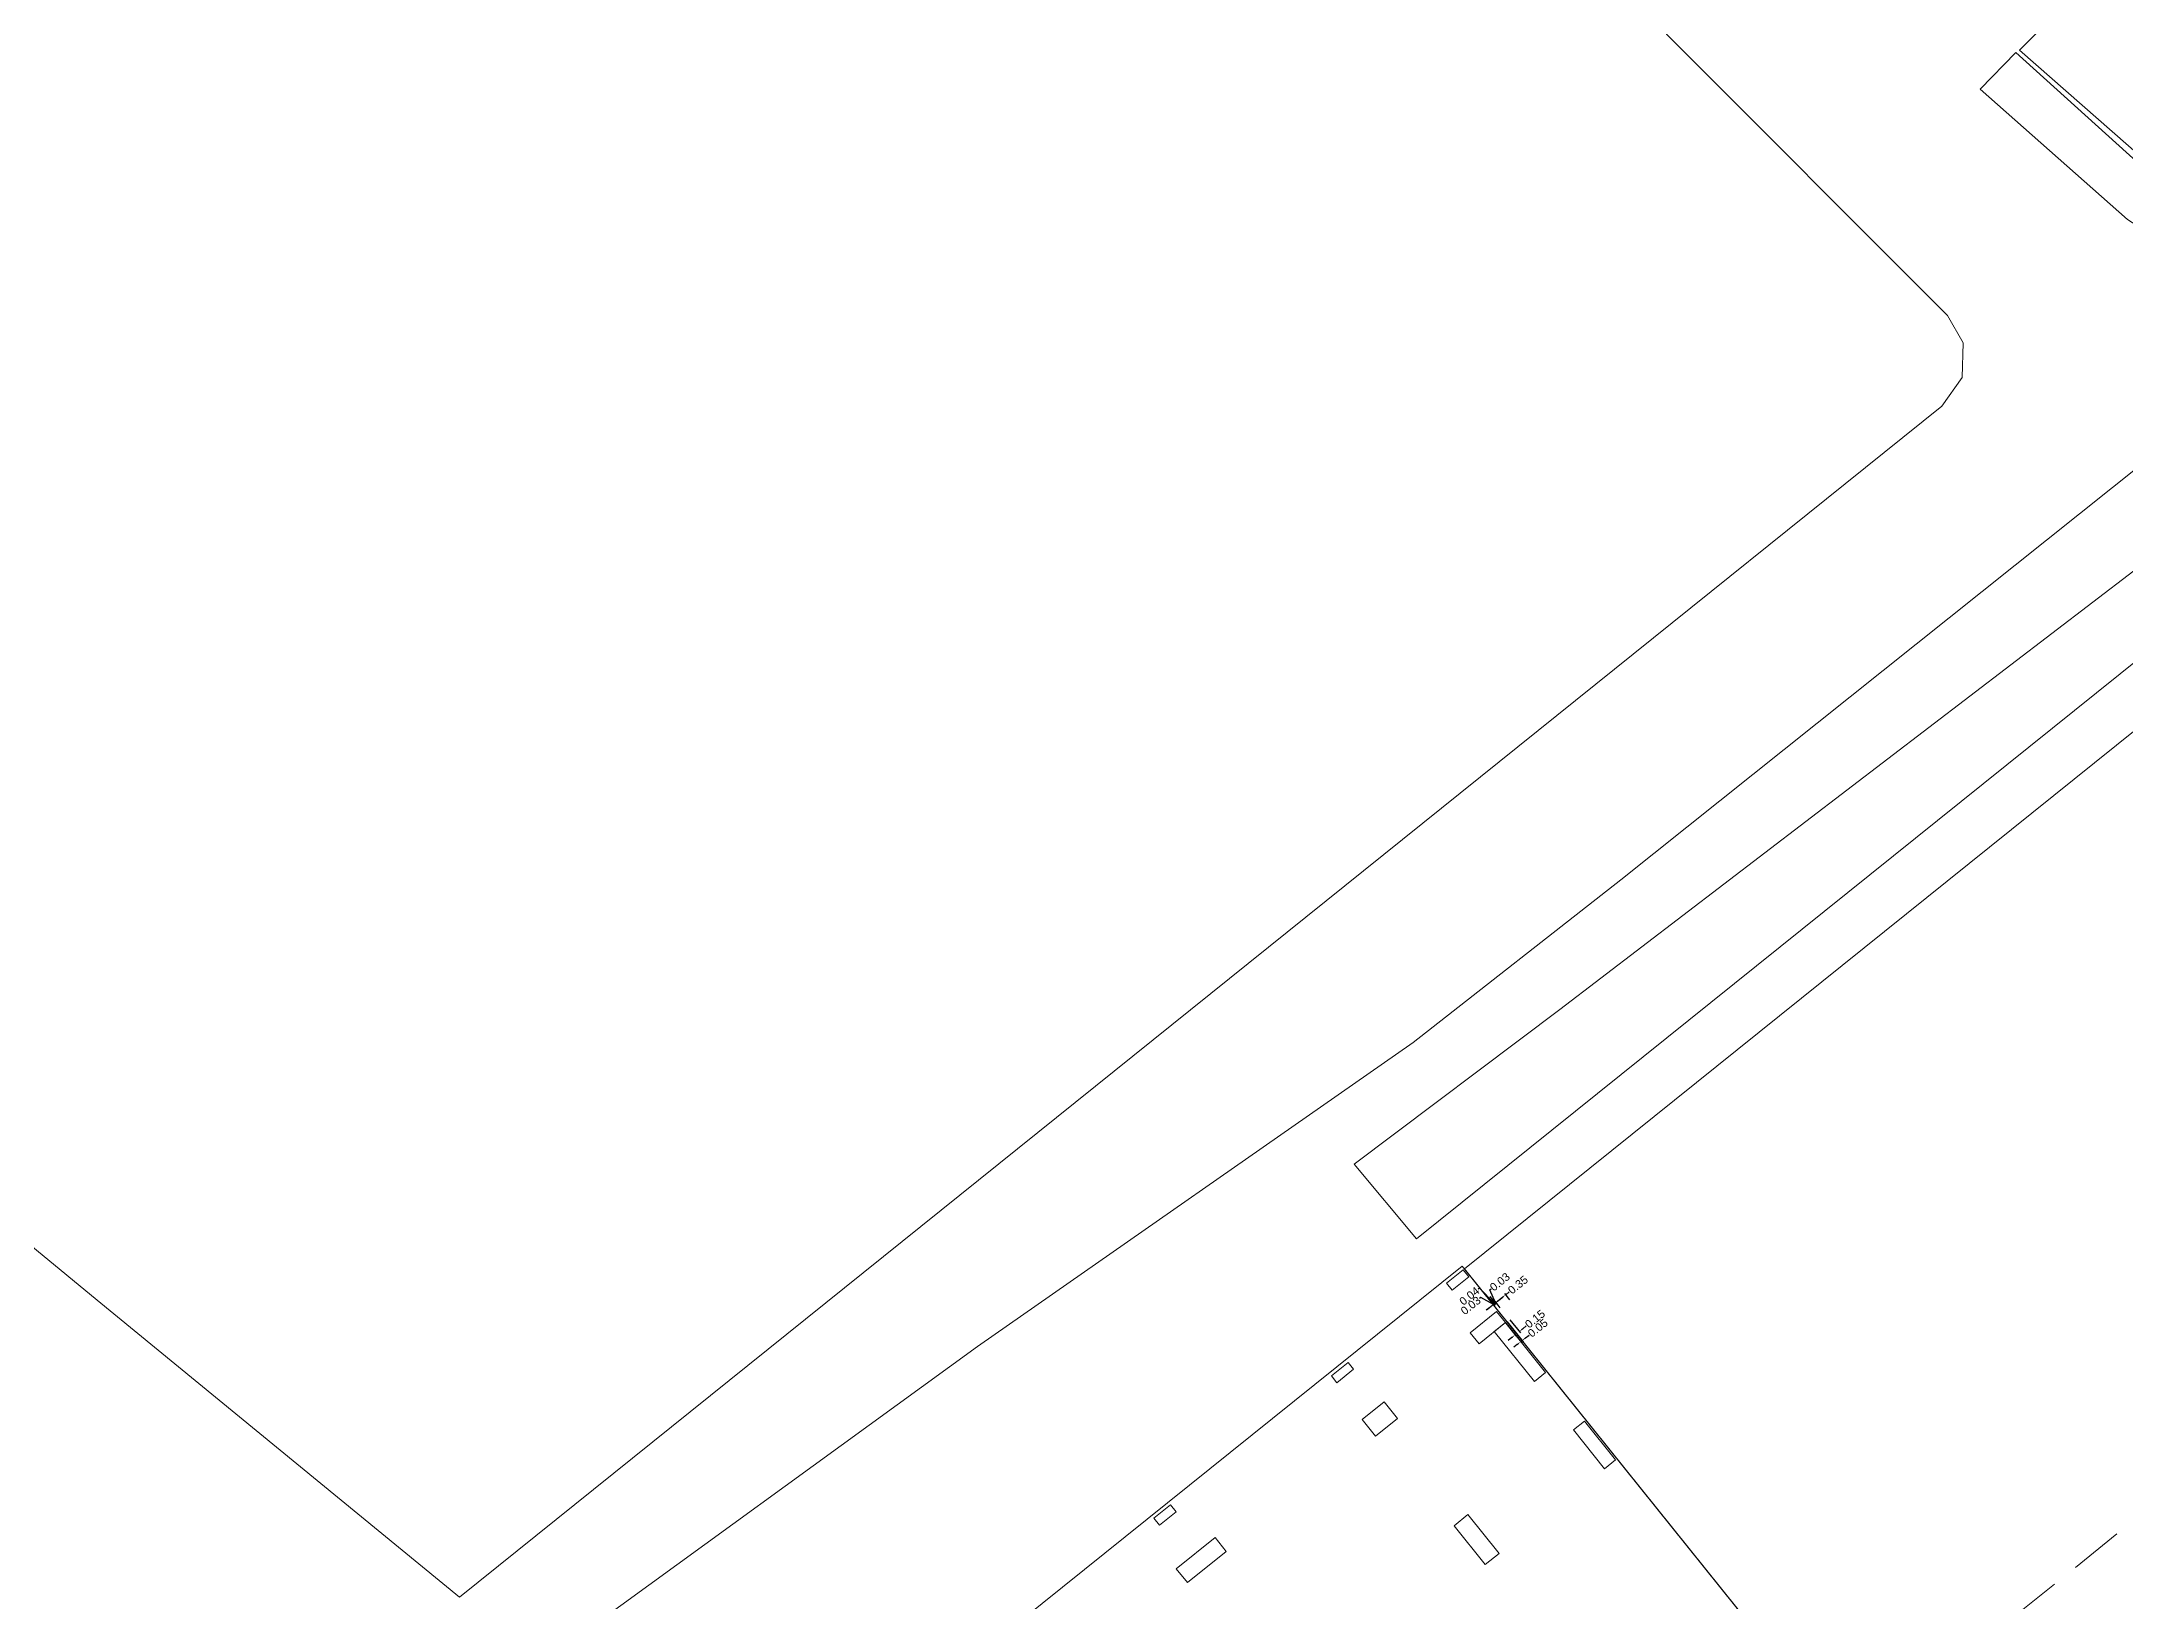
# Model space of a CAD drawing. Header units: metres. Extents: x 7511866 to 7512033, y 4692276 to 4692415.
# Drawn here: x 7511923.9 to 7511982.5, y 4692324.2 to 4692368 of the extents above; entities that cross this region are included whole.
import ezdxf

# ---------------------------------------------------------------- set-up
doc = ezdxf.new("R2010")
doc.units = ezdxf.units.M
doc.linetypes.add('DASHED', pattern=[0.75, 0.5, -0.25])
doc.layers.get('Defpoints').update_dxf_attribs({"lineweight": 0})
for name, color, linetype, lineweight in [('Asfallt', 97, 'Continuous', 0), ('llF-suterren', 97, 'Continuous', 0), ('llg betimi themelet', 97, 'Continuous', 0), ('Parcela Baze', 7, 'Continuous', 0), ('shtyllat def', 5, 'Continuous', 0), ('Themel pllaka o3 ferizaj', 30, 'Continuous', 0), ('trotuar', 155, 'Continuous', 0)]:
    doc.layers.add(name, color=color, linetype=linetype, lineweight=lineweight)
doc.styles.get("Standard").update_dxf_attribs({"font": 'arial.ttf'})
doc.dimstyles.get("Standard").update_dxf_attribs({"dimtxt": 0.18, "dimasz": 0.18, "dimexe": 0.18, "dimexo": 0.0625, "dimgap": 0.09, "dimtad": 0, "dimtih": 1, "dimtoh": 1, "dimdec": 4, "dimzin": 0, "dimdsep": 46, "dimtxsty": 'Standard', "dimcen": 0.09, "dimadec": 0, "dimazin": 0, "dimtfac": 1, "dimtdec": 4, "dimtofl": 0, "dimtmove": 0, "dimatfit": 3, "dimfxl": 1, "dimtolj": 1, "dimtzin": 0, "dimarcsym": 0})

# ---------------------------------------------------------------- blocks, each defined once
blk = doc.blocks.new('*D236')
at = {"layer": 'Defpoints', "color": 0, "transparency": 16777216}
for p in [(7511964.829, 4692332.575), (7511965.232, 4692332.631), (7511964.959, 4692332.413)]:
    blk.add_point(p, dxfattribs=at)
at = {"layer": 'llF-suterren', "color": 0, "lineweight": -2, "transparency": 16777216}
for p, q in [((7511964.949, 4692332.425), (7511964.801, 4692332.61)), ((7511964.927, 4692332.653), (7511965.005, 4692332.715)), ((7511965.222, 4692332.644), (7511965.074, 4692332.828)), ((7511965.102, 4692332.793), (7511965.2, 4692332.871))]:
    blk.add_line(p, q, dxfattribs=at)
at = {"layer": 'llF-suterren', "color": 0, "transparency": 16777216}
for points in [[(7511964.914, 4692332.669), (7511964.94, 4692332.637), (7511964.829, 4692332.575)], [(7511964.992, 4692332.731), (7511965.018, 4692332.699), (7511965.102, 4692332.793)]]:
    blk.add_solid(points, dxfattribs=at)
at = {"layer": 'llF-suterren', "color": 0, "transparency": 16777216, "insert": (7511965.446, 4692333.069), "char_height": 0.225, "attachment_point": 5, "rotation": 38.68453}
blk.add_mtext('\\A1;0.35', dxfattribs=at)
blk = doc.blocks.new('*D239')
at = {"layer": 'Defpoints', "color": 0, "transparency": 16777216}
for p in [(7511965.093, 4692332.007), (7511965.209, 4692332.101), (7511965.485, 4692331.757)]:
    blk.add_point(p, dxfattribs=at)
at = {"layer": 'llF-suterren', "color": 0, "lineweight": -2, "transparency": 16777216}
for p, q in [((7511965.103, 4692331.995), (7511965.397, 4692331.629)), ((7511965.219, 4692332.088), (7511965.513, 4692331.722)), ((7511965.272, 4692331.585), (7511965.174, 4692331.507)), ((7511965.583, 4692331.835), (7511965.68, 4692331.914))]:
    blk.add_line(p, q, dxfattribs=at)
at = {"layer": 'llF-suterren', "color": 0, "transparency": 16777216}
for points in [[(7511965.258, 4692331.602), (7511965.285, 4692331.569), (7511965.369, 4692331.664)], [(7511965.57, 4692331.852), (7511965.596, 4692331.819), (7511965.485, 4692331.757)]]:
    blk.add_solid(points, dxfattribs=at)
at = {"layer": 'llF-suterren', "color": 0, "transparency": 16777216, "insert": (7511965.926, 4692332.111), "char_height": 0.225, "attachment_point": 5, "rotation": 38.7701}
blk.add_mtext('\\A1;0.15', dxfattribs=at)
blk = doc.blocks.new('*D240')
at = {"layer": 'Defpoints', "color": 0, "transparency": 16777216}
for p in [(7511965.093, 4692332.007), (7511965.132, 4692332.038), (7511965.563, 4692331.501)]:
    blk.add_point(p, dxfattribs=at)
at = {"layer": 'llF-suterren', "color": 0, "lineweight": -2, "transparency": 16777216}
for p, q in [((7511965.103, 4692331.995), (7511965.552, 4692331.435)), ((7511965.141, 4692332.026), (7511965.591, 4692331.466)), ((7511965.66, 4692331.58), (7511965.758, 4692331.658)), ((7511965.427, 4692331.392), (7511965.329, 4692331.314))]:
    blk.add_line(p, q, dxfattribs=at)
at = {"layer": 'llF-suterren', "color": 0, "transparency": 16777216}
for points in [[(7511965.414, 4692331.408), (7511965.44, 4692331.376), (7511965.524, 4692331.47)], [(7511965.647, 4692331.596), (7511965.673, 4692331.563), (7511965.563, 4692331.501)]]:
    blk.add_solid(points, dxfattribs=at)
at = {"layer": 'llF-suterren', "color": 0, "transparency": 16777216, "insert": (7511966.004, 4692331.855), "char_height": 0.225, "attachment_point": 5, "rotation": 38.77163}
blk.add_mtext('\\A1;0.05', dxfattribs=at)
blk = doc.blocks.new('*D245')
at = {"layer": 'Defpoints', "color": 0, "transparency": 16777216}
for p in [(7511964.645, 4692332.751, 618.052), (7511964.803, 4692332.554), (7511964.959, 4692332.413)]:
    blk.add_point(p, dxfattribs=at)
at = {"layer": 'llF-suterren', "color": 0, "lineweight": -2, "transparency": 16777216}
for p, q in [((7511964.655, 4692332.928), (7511964.69, 4692332.956)), ((7511964.816, 4692332.564), (7511964.655, 4692332.928)), ((7511964.655, 4692332.739), (7511964.831, 4692332.518)), ((7511964.949, 4692332.425), (7511964.801, 4692332.61)), ((7511964.829, 4692332.575), (7511964.803, 4692332.554)), ((7511964.927, 4692332.653), (7511965.025, 4692332.731)), ((7511964.705, 4692332.475), (7511964.608, 4692332.397))]:
    blk.add_line(p, q, dxfattribs=at)
at = {"layer": 'llF-suterren', "color": 0, "transparency": 16777216}
for points in [[(7511964.914, 4692332.669), (7511964.94, 4692332.637), (7511964.829, 4692332.575)], [(7511964.692, 4692332.492), (7511964.718, 4692332.459), (7511964.803, 4692332.554)]]:
    blk.add_solid(points, dxfattribs=at)
at = {"layer": 'llF-suterren', "color": 0, "transparency": 16777216, "insert": (7511964.936, 4692333.153), "char_height": 0.225, "attachment_point": 5, "rotation": 38.68453}
blk.add_mtext('\\A1;0.03', dxfattribs=at)
blk = doc.blocks.new('*D246')
at = {"layer": 'Defpoints', "color": 0, "transparency": 16777216}
for p in [(7511964.613, 4692332.725), (7511964.645, 4692332.751, 618.052), (7511964.771, 4692332.528)]:
    blk.add_point(p, dxfattribs=at)
at = {"layer": 'llF-suterren', "color": 0, "lineweight": -2, "transparency": 16777216}
for p, q in [((7511964.36, 4692332.979), (7511964.325, 4692332.951)), ((7511964.787, 4692332.541), (7511964.36, 4692332.979)), ((7511964.622, 4692332.713), (7511964.799, 4692332.493)), ((7511964.655, 4692332.739), (7511964.831, 4692332.518)), ((7511964.901, 4692332.632), (7511964.998, 4692332.71)), ((7511964.673, 4692332.45), (7511964.576, 4692332.371)), ((7511964.803, 4692332.554), (7511964.771, 4692332.528))]:
    blk.add_line(p, q, dxfattribs=at)
at = {"layer": 'llF-suterren', "color": 0, "transparency": 16777216}
for points in [[(7511964.888, 4692332.648), (7511964.914, 4692332.615), (7511964.803, 4692332.554)], [(7511964.66, 4692332.466), (7511964.686, 4692332.433), (7511964.771, 4692332.528)]]:
    blk.add_solid(points, dxfattribs=at)
at = {"layer": 'llF-suterren', "color": 0, "transparency": 16777216, "insert": (7511964.08, 4692332.754), "char_height": 0.225, "attachment_point": 5, "rotation": 38.68453}
blk.add_mtext('\\A1;0.04', dxfattribs=at)
blk = doc.blocks.new('*D247')
at = {"layer": 'Defpoints', "color": 0, "transparency": 16777216}
for p in [(7511964.592, 4692332.709), (7511964.613, 4692332.725), (7511964.751, 4692332.512)]:
    blk.add_point(p, dxfattribs=at)
at = {"layer": 'llF-suterren', "color": 0, "lineweight": -2, "transparency": 16777216}
for p, q in [((7511964.399, 4692332.711), (7511964.364, 4692332.683)), ((7511964.761, 4692332.52), (7511964.399, 4692332.711)), ((7511964.602, 4692332.697), (7511964.779, 4692332.476)), ((7511964.622, 4692332.713), (7511964.799, 4692332.493)), ((7511964.868, 4692332.606), (7511964.966, 4692332.684)), ((7511964.653, 4692332.433), (7511964.555, 4692332.355)), ((7511964.771, 4692332.528), (7511964.751, 4692332.512))]:
    blk.add_line(p, q, dxfattribs=at)
at = {"layer": 'llF-suterren', "color": 0, "transparency": 16777216}
for points in [[(7511964.855, 4692332.622), (7511964.881, 4692332.59), (7511964.771, 4692332.528)], [(7511964.64, 4692332.45), (7511964.666, 4692332.417), (7511964.751, 4692332.512)]]:
    blk.add_solid(points, dxfattribs=at)
at = {"layer": 'llF-suterren', "color": 0, "transparency": 16777216, "insert": (7511964.118, 4692332.487), "char_height": 0.225, "attachment_point": 5, "rotation": 38.68453}
blk.add_mtext('\\A1;0.03', dxfattribs=at)

msp = doc.modelspace()

# ---------------------------------------------------------------- linework, layer by layer
at = {"layer": 'Asfallt'}
msp.add_polyline3d([(7512032.133, 4692338.989, 620.799), (7512022.821, 4692342.556, 620.734), (7512016.031, 4692345.7, 620.719), (7512013.894, 4692346.303, 620.685), (7512011.493, 4692347.938, 620.717), (7512009.538, 4692349.372, 620.639), (7512000.086, 4692357.084, 620.646), (7511983.357, 4692371.604, 620.635), (7511979.545, 4692367.785, 620.538), (7511993.109, 4692355.881, 620.486), (7512002.953, 4692347.506, 620.551), (7512007.926, 4692343.747, 620.612), (7512015.974, 4692339.477, 620.697), (7512019.795, 4692337.693, 620.722), (7512029.736, 4692333.842, 620.707), (7512032.133, 4692338.989, 620.799)], dxfattribs=at)
at = {"layer": 'llg betimi themelet', "linetype": 'Continuous', "lineweight": 0, "flags": 128}
msp.add_lwpolyline([(7511930.783, 4692307.016), (7511938.829, 4692296.997), (7511939.726, 4692297.717), (7511942.794, 4692293.897), (7511945.835, 4692296.339), (7511946.931, 4692294.975), (7511972.465, 4692315.483), (7511976.09, 4692318.394), (7511963.88, 4692333.598)], close=True, dxfattribs=at)
at = {"layer": 'Parcela Baze', "flags": 128}
for points in [[(7511868.089, 4692380.675), (7511937.066, 4692414.438), (7511937.581, 4692414.509), (7511938.619, 4692414.346), (7511942.993, 4692405.116), (7511951.692, 4692387.847), (7511952.79, 4692386.36), (7511954.994, 4692383.377), (7511958.422, 4692378.737), (7511962.664, 4692376.104), (7511969.659, 4692368.194), (7511977.522, 4692360.323), (7511977.965, 4692359.554), (7511977.935, 4692358.579), (7511977.366, 4692357.776), (7511935.682, 4692324.288), (7511925.491, 4692332.643), (7511912.211, 4692343.575)], [(7511971.825, 4692307.009), (7511983.334, 4692295.728), (7511981.327, 4692293.349), (7511974.713, 4692285.413), (7511968.092, 4692275.964), (7511951.116, 4692286.887), (7511941.458, 4692293.101), (7511928.331, 4692300.748), (7511927.019, 4692301.512), (7511925.6, 4692312.428), (7511939.02, 4692321.55), (7511937.962, 4692322.418), (7511950.248, 4692331.332), (7511962.497, 4692339.88), (7511968.34, 4692344.458), (7511984.021, 4692356.967)], [(7511982.769, 4692353.148), (7511966.627, 4692340.808), (7511960.838, 4692336.459), (7511962.597, 4692334.363), (7511984.28, 4692351.78)]]:
    msp.add_lwpolyline(points, dxfattribs=at)
at = {"layer": 'shtyllat def', "linetype": 'Continuous', "lineweight": 0, "flags": 128}
for points in [[(7511963.903, 4692333.489), (7511963.436, 4692333.113), (7511963.592, 4692332.918), (7511964.06, 4692333.294)], [(7511965.093, 4692332.007), (7511964.843, 4692332.319), (7511964.102, 4692331.724), (7511964.352, 4692331.412)], [(7511965.093, 4692332.007), (7511964.781, 4692331.757), (7511965.908, 4692330.353), (7511966.22, 4692330.604)], [(7511960.668, 4692330.89), (7511960.2, 4692330.514), (7511960.356, 4692330.319), (7511960.824, 4692330.695)], [(7511962.061, 4692329.315), (7511961.685, 4692329.783), (7511961.061, 4692329.282), (7511961.437, 4692328.814)], [(7511967.316, 4692329.239), (7511967.004, 4692328.989), (7511967.881, 4692327.897), (7511968.193, 4692328.148)], [(7511955.678, 4692326.882), (7511955.21, 4692326.507), (7511955.367, 4692326.312), (7511955.834, 4692326.687)], [(7511964.041, 4692326.609), (7511963.652, 4692326.296), (7511964.528, 4692325.205), (7511964.918, 4692325.518)], [(7511957.242, 4692325.573), (7511956.929, 4692325.963), (7511955.837, 4692325.087), (7511956.151, 4692324.697)]]:
    msp.add_lwpolyline(points, close=True, dxfattribs=at)
at = {"layer": 'Themel pllaka o3 ferizaj', "flags": 128}
msp.add_lwpolyline([(7512009.128, 4692333.136), (7511999.067, 4692317.853), (7511996.7, 4692314.26), (7511986.973, 4692320.665, 0.158744), (7511982.972, 4692321.761, 0.158634), (7511979.093, 4692320.292), (7511976.341, 4692318.082), (7511974.776, 4692320.031), (7511963.942, 4692333.519), (7511984.035, 4692349.657)], format="xyb", close=True, dxfattribs=at)
at = {"layer": 'Themel pllaka o3 ferizaj', "linetype": 'DASHED', "ltscale": 3, "flags": 128}
msp.add_lwpolyline([(7511999.067, 4692317.853), (7511984.226, 4692327.621), (7511974.776, 4692320.031)], dxfattribs=at)
at = {"layer": 'trotuar'}
msp.add_polyline3d([(7512029.694, 4692333.746, 620.824), (7512029.266, 4692332.511, 620.859), (7512018.913, 4692336.479, 620.53), (7512015.043, 4692338.223, 620.586), (7512007.119, 4692342.389, 620.714), (7512002.147, 4692346.142, 620.702), (7511989.307, 4692357.115, 620.517), (7511984.282, 4692361.934, 620.43), (7511982.587, 4692363.023, 620.663), (7511978.442, 4692366.69, 620.705), (7511979.442, 4692367.719, 620.678), (7511983.424, 4692364.13, 620.637), (7511984.966, 4692362.746, 620.509), (7511989.669, 4692358.793, 620.577), (7512002.925, 4692347.45, 620.649), (7512007.882, 4692343.688, 620.67), (7512015.952, 4692339.36, 620.735), (7512019.798, 4692337.62, 620.748), (7512029.694, 4692333.746, 620.824)], dxfattribs=at)

# ---------------------------------------------------------------- dimensions: what is measured, and where the dimension line sits
at = {"layer": 'llF-suterren', "color": 0}
for base, p1, p2, angle, override, picture, middle, dimtype in [((7511964.803, 4692332.554), (7511964.959, 4692332.413), (7511964.645, 4692332.751, 618.052), 38.68453, {"dimscale": 0.25, "dimtxt": 0.9, "dimasz": 0.5, "dimtih": 0, "dimtoh": 0, "dimdec": 2, "dimcen": 0, "dimtdec": 2, "dimtmove": 1}, '*D245', (7511964.708, 4692332.97), 160), ((7511964.829, 4692332.575), (7511965.232, 4692332.631), (7511964.959, 4692332.413), 218.68453, {"dimscale": 0.25, "dimtxt": 0.9, "dimasz": 0.5, "dimtih": 0, "dimtoh": 0, "dimdec": 2, "dimcen": 0, "dimtdec": 2}, '*D236', (7511965.446, 4692333.069), 161), ((7511964.771, 4692332.528), (7511964.645, 4692332.751, 618.052), (7511964.613, 4692332.725), 38.68453, {"dimscale": 0.25, "dimtxt": 0.9, "dimasz": 0.5, "dimtih": 0, "dimtoh": 0, "dimdec": 2, "dimcen": 0, "dimtdec": 2, "dimtmove": 1}, '*D246', (7511964.308, 4692332.937), 160), ((7511964.751, 4692332.512), (7511964.613, 4692332.725), (7511964.592, 4692332.709), 38.68453, {"dimscale": 0.25, "dimtxt": 0.9, "dimasz": 0.5, "dimtih": 0, "dimtoh": 0, "dimdec": 2, "dimcen": 0, "dimtdec": 2, "dimtmove": 1}, '*D247', (7511964.346, 4692332.669), 160), ((7511965.563, 4692331.501), (7511965.093, 4692332.007), (7511965.132, 4692332.038), 38.77163, {"dimscale": 0.25, "dimtxt": 0.9, "dimasz": 0.5, "dimtih": 0, "dimtoh": 0, "dimdec": 2, "dimcen": 0, "dimtdec": 2}, '*D240', (7511966.004, 4692331.855), 161)]:
    dim = msp.add_linear_dim(base=base, p1=p1, p2=p2, angle=angle, dimstyle='Standard', override=override, dxfattribs=at)
    dim.commit()
    dim.dimension.update_dxf_attribs({"geometry": picture, "text_midpoint": middle, "dimtype": dimtype})
dim = msp.add_aligned_dim(p1=(7511965.093, 4692332.007), p2=(7511965.209, 4692332.101), distance=-0.441, dimstyle='Standard', override={"dimscale": 0.25, "dimtxt": 0.9, "dimasz": 0.5, "dimtih": 0, "dimtoh": 0, "dimdec": 2, "dimcen": 0, "dimtdec": 2}, dxfattribs=at)
dim.commit()
dim.dimension.update_dxf_attribs({"geometry": '*D239', "text_midpoint": (7511965.926, 4692332.111)})

doc.saveas('drawing.dxf')
